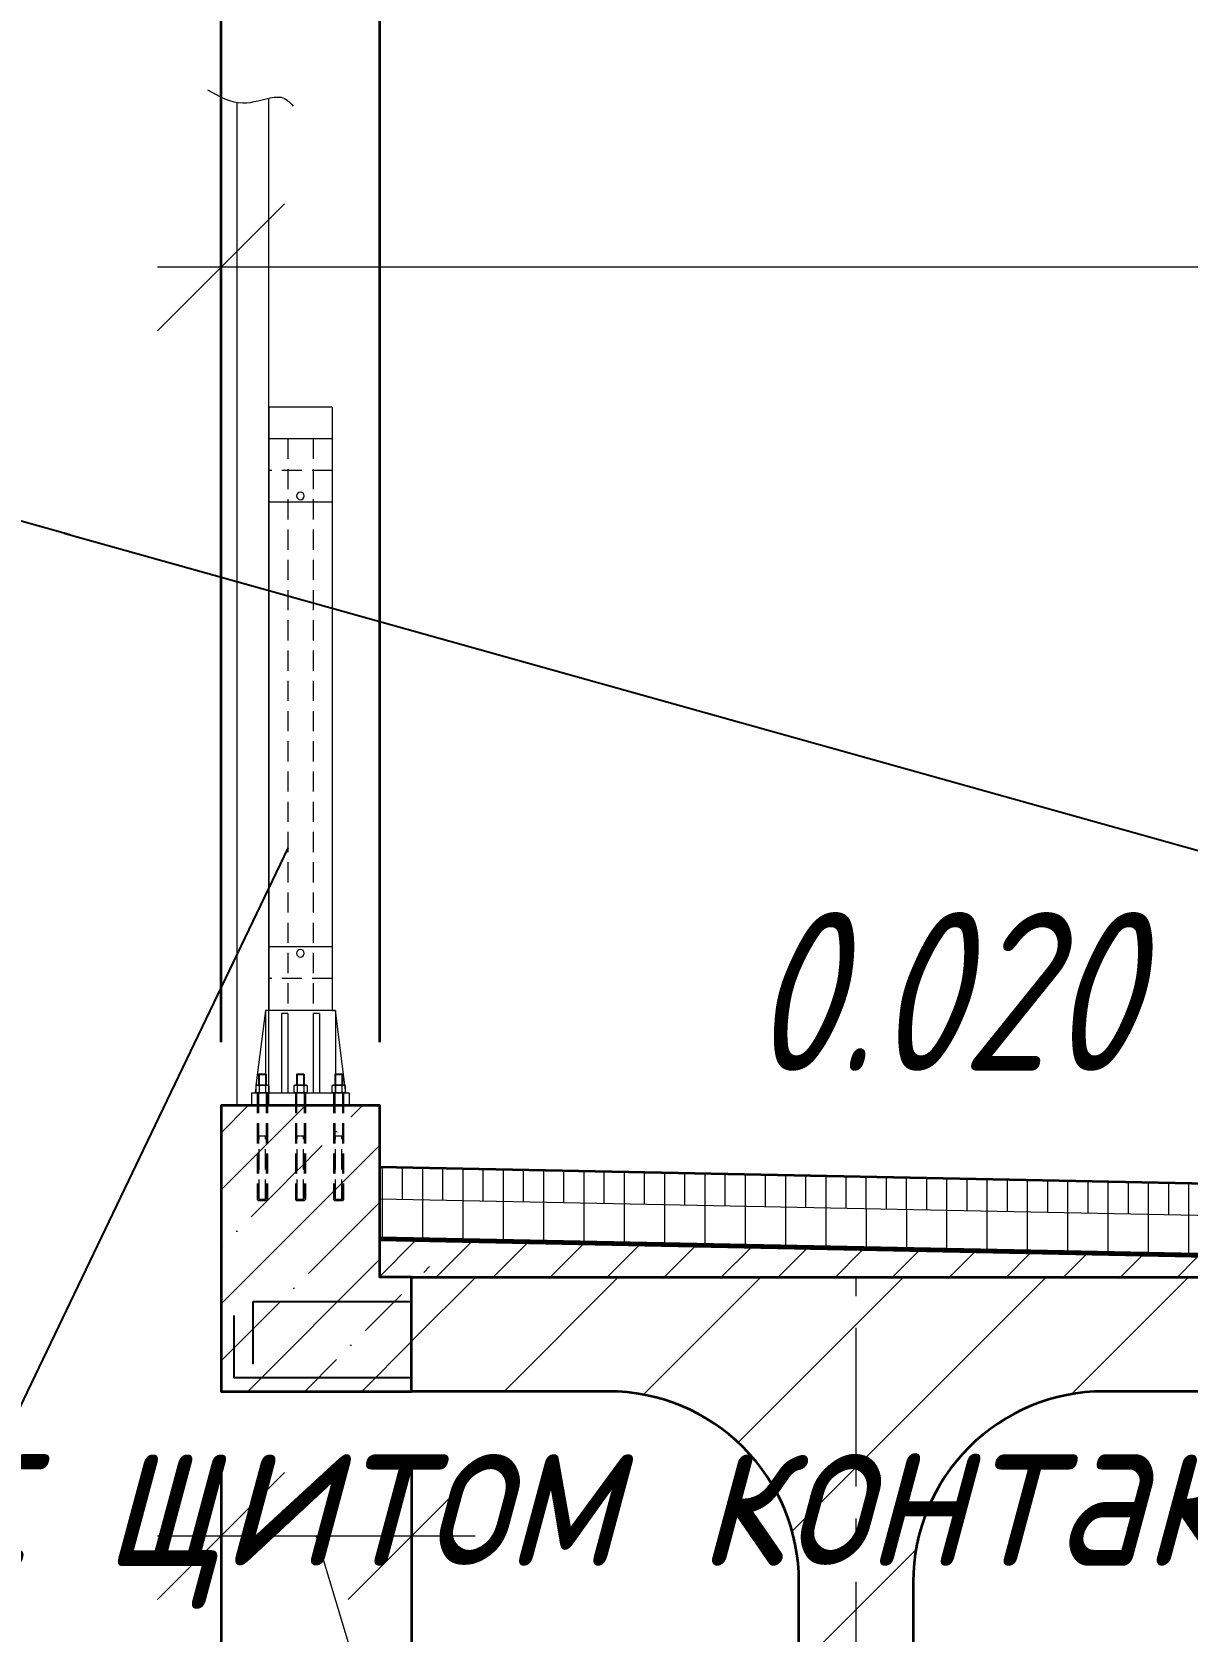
# Model space of a CAD drawing. Header units: millimetres. Extents: x 265754 to 14267433, y -6145605 to 2433772.
# Drawn here: x 8242035 to 8243854, y -572575 to -570056 of the extents above; entities that cross this region are included whole.
import ezdxf
from ezdxf import colors
from ezdxf.entities.mleader import LeaderData, LeaderLine
from ezdxf.enums import TextEntityAlignment as Align
from ezdxf.math import Vec2, Vec3

# ---------------------------------------------------------------- set-up
doc = ezdxf.new("R2010")
doc.units = ezdxf.units.MM
for name, pattern in [('HIDDEN', [9.525, 6.35, -3.175]), ('осевая', [2, 1.25, -0.25, 0.25, -0.25]), ('Штриховая', [3, 2, -1])]:
    doc.linetypes.add(name, pattern=pattern)
for name, color, linetype, lineweight in [('1-Бетон', 106, 'Continuous', 35), ('Выноски', 3, 'Continuous', 15), ('ИС_Med', 7, 'Continuous', 35), ('ИС_TXT', 4, 'Continuous', 18), ('ИС_Невид', 4, 'Штриховая', 18), ('ИС_Ось', 3, 'осевая', 18), ('ИС_Размер', 3, 'Continuous', 18), ('ИС_Тон', 3, 'Continuous', 18), ('ИС_Тонкая', 3, 'Continuous', 18), ('ИС_Штр', 3, 'Continuous', 9), ('ИС_Штриховка', 2, 'Continuous', 9)]:
    doc.layers.add(name, color=color, linetype=linetype, lineweight=lineweight)
doc.styles.add('0', font='isocpeur.ttf', dxfattribs={"width": 0.8, "oblique": 15})
doc.styles.add('ISOCPEUR', font='isocpeur.ttf', dxfattribs={"width": 0.8, "oblique": 15, "height": 2.5})
doc.dimstyles.new('М100', dxfattribs={"dimscale": 100, "dimtxt": 2.5, "dimasz": 2, "dimexe": 1, "dimexo": 1, "dimgap": 0.8, "dimtad": 1, "dimdec": 0, "dimzin": 0, "dimdsep": 46, "dimtxsty": '0', "dimblk": 'OBLIQUE', "dimcen": 0.09, "dimdle": 1, "dimclrd": 256, "dimclre": 256, "dimclrt": 256, "dimadec": 4, "dimazin": 0, "dimtfac": 1, "dimtdec": 0, "dimtmove": 1, "dimatfit": 2, "dimfxl": 1, "dimtolj": 1, "dimtzin": 0, "dimlwd": -1, "dimarcsym": 0})

# ---------------------------------------------------------------- blocks, each defined once
blk = doc.blocks.new('_None')
blk = doc.blocks.new('Перильное ограждение')
at = {"linetype": 'Continuous'}
for p, q in [((905.9, 16404.3), (1005.9, 16404.3)), ((905.9, 16404.3), (905.9, 15454.3)), ((1005.9, 16404.3), (1005.9, 15454.3)), ((905.9, 16354.3), (1005.9, 16354.3)), ((905.9, 16354.3), (935.9, 16354.3)), ((905.9, 16254.3), (1005.9, 16254.3)), ((905.9, 15554.3), (1005.9, 15554.3)), ((884.4, 15324.3), (900.9, 15454.3)), ((900.9, 15454.3), (1010.9, 15454.3)), ((905.9, 15454.3), (900.9, 15454.3)), ((900.9, 15454.3), (900.9, 15324.3)), ((900.9, 15454.3), (900.9, 15444.3)), ((905.9, 15454.3), (910.9, 15454.3)), ((905.9, 15454.3), (1005.9, 15454.3)), ((925.9, 15449.3), (935.9, 15449.3)), ((925.9, 15449.3), (925.9, 15324.3)), ((935.9, 15449.3), (935.9, 15324.3)), ((975.9, 15449.3), (975.9, 15324.3)), ((975.9, 15449.3), (985.9, 15449.3)), ((985.9, 15449.3), (985.9, 15324.3)), ((1010.9, 15454.3), (1025.9, 15335.9)), ((1010.9, 15454.3), (1010.9, 15354.3)), ((888.2, 15354.3), (887.9, 15354.3)), ((889.9, 15353.3), (890.9, 15354.3)), ((889.9, 15353.3), (889.9, 15336.7)), ((901.9, 15353.3), (889.9, 15353.3)), ((901.1, 15353.3), (890.7, 15353.3)), ((900.9, 15354.3), (890.9, 15354.3)), ((900.9, 15354.3), (890.9, 15354.3)), ((890.9, 15354.3), (890.9, 15336.7)), ((900.9, 15354.3), (900.9, 15336.7)), ((900.9, 15354.3), (901.9, 15353.3)), ((901.9, 15353.3), (901.9, 15336.7)), ((949.9, 15353.3), (950.9, 15354.3)), ((949.9, 15353.3), (949.9, 15336.7)), ((961.9, 15353.3), (949.9, 15353.3)), ((961.1, 15353.3), (950.7, 15353.3)), ((960.9, 15354.3), (950.9, 15354.3)), ((960.9, 15354.3), (950.9, 15354.3)), ((950.9, 15354.3), (950.9, 15336.7)), ((960.9, 15354.3), (960.9, 15336.7)), ((960.9, 15354.3), (961.9, 15353.3)), ((961.9, 15353.3), (961.9, 15336.7)), ((1009.9, 15353.3), (1010.9, 15354.3)), ((1009.9, 15353.3), (1009.9, 15336.7)), ((1021.9, 15353.3), (1009.9, 15353.3)), ((1021.1, 15353.3), (1010.7, 15353.3)), ((1020.9, 15354.3), (1010.9, 15354.3)), ((1020.9, 15354.3), (1010.9, 15354.3)), ((1010.9, 15354.3), (1010.9, 15336.7)), ((1020.9, 15354.3), (1020.9, 15336.7)), ((1020.9, 15354.3), (1021.9, 15353.3)), ((1021.9, 15353.3), (1021.9, 15336.7)), ((879.4, 15324.3), (879.4, 15304.3)), ((1032.4, 15324.3), (879.4, 15324.3)), ((885.5, 15335.6), (886.9, 15336.7)), ((885.5, 15335.6), (885.5, 15325.5)), ((885.5, 15325.5), (886.9, 15324.3)), ((886.9, 15336.7), (904.9, 15336.7)), ((886.9, 15324.3), (904.9, 15324.3)), ((890.7, 15335.6), (890.7, 15325.5)), ((901.1, 15335.6), (901.1, 15325.5)), ((906.3, 15335.6), (904.9, 15336.7)), ((906.3, 15325.5), (904.9, 15324.3)), ((906.3, 15335.6), (906.3, 15325.5)), ((945.5, 15335.6), (946.9, 15336.7)), ((945.5, 15335.6), (945.5, 15325.5)), ((945.5, 15325.5), (946.9, 15324.3)), ((946.9, 15336.7), (964.9, 15336.7)), ((946.9, 15324.3), (964.9, 15324.3)), ((950.7, 15335.6), (950.7, 15325.5)), ((961.1, 15335.6), (961.1, 15325.5)), ((966.3, 15335.6), (964.9, 15336.7)), ((966.3, 15325.5), (964.9, 15324.3)), ((966.3, 15335.6), (966.3, 15325.5)), ((1005.5, 15335.6), (1006.9, 15336.7)), ((1005.5, 15335.6), (1005.5, 15325.5)), ((1005.5, 15325.5), (1006.9, 15324.3)), ((1006.9, 15336.7), (1024.9, 15336.7)), ((1006.9, 15324.3), (1024.9, 15324.3)), ((1010.7, 15335.6), (1010.7, 15325.5)), ((1021.1, 15335.6), (1021.1, 15325.5)), ((1026.3, 15335.6), (1024.9, 15336.7)), ((1026.3, 15325.5), (1024.9, 15324.3)), ((1026.3, 15335.6), (1026.3, 15325.5)), ((1026.3, 15333.1), (1027.4, 15324.3)), ((1032.4, 15304.3), (1032.4, 15324.3)), ((879.4, 15304.3), (1032.4, 15304.3)), ((889.9, 15256.3), (901.9, 15256.3)), ((949.9, 15256.3), (961.9, 15256.3)), ((949.9, 15256.3), (961.9, 15256.3)), ((1009.9, 15256.3), (1021.9, 15256.3)), ((1009.9, 15256.3), (1021.9, 15256.3)), ((890.9, 15156.3), (889.9, 15157.3)), ((900.9, 15156.3), (901.9, 15157.3)), ((950.9, 15156.3), (949.9, 15157.3)), ((960.9, 15156.3), (961.9, 15157.3)), ((1010.9, 15156.3), (1009.9, 15157.3)), ((1020.9, 15156.3), (1021.9, 15157.3))]:
    blk.add_line(p, q, dxfattribs=at)
at = {"linetype": 'HIDDEN', "ltscale": 5}
for p, q in [((935.9, 16354.3), (935.9, 15454.3)), ((975.9, 16354.3), (975.9, 15454.3)), ((905.9, 16304.3), (1005.9, 16304.3)), ((905.9, 15504.3), (1005.9, 15504.3)), ((889.9, 15353.3), (889.9, 15336.7)), ((890.9, 15354.3), (890.9, 15336.7)), ((949.9, 15353.3), (949.9, 15336.7)), ((950.9, 15354.3), (950.9, 15336.7)), ((1009.9, 15353.3), (1009.9, 15336.7)), ((1010.9, 15354.3), (1010.9, 15336.7)), ((887.9, 15324.3), (887.9, 15156.3)), ((889.9, 15324.3), (889.9, 15157.3)), ((901.9, 15324.3), (901.9, 15157.3)), ((903.9, 15324.3), (903.9, 15156.3)), ((947.9, 15324.3), (947.9, 15156.3)), ((949.9, 15324.3), (949.9, 15157.3)), ((961.9, 15324.3), (961.9, 15157.3)), ((963.9, 15324.3), (963.9, 15156.3)), ((1007.9, 15324.3), (1007.9, 15156.3)), ((1009.9, 15324.3), (1009.9, 15157.3)), ((1021.9, 15324.3), (1021.9, 15157.3)), ((1023.9, 15324.3), (1023.9, 15156.3)), ((890.9, 15156.3), (890.9, 15256.3)), ((900.9, 15156.3), (900.9, 15256.3)), ((950.9, 15156.3), (950.9, 15256.3)), ((960.9, 15156.3), (960.9, 15256.3)), ((1010.9, 15156.3), (1010.9, 15256.3)), ((1020.9, 15156.3), (1020.9, 15256.3)), ((887.9, 15156.3), (889.9, 15154.3)), ((889.9, 15154.3), (901.9, 15154.3)), ((890.9, 15156.3), (900.9, 15156.3)), ((901.9, 15154.3), (903.9, 15156.3)), ((949.9, 15154.3), (947.9, 15156.3)), ((949.9, 15154.3), (961.9, 15154.3)), ((950.9, 15156.3), (960.9, 15156.3)), ((963.9, 15156.3), (961.9, 15154.3)), ((1009.9, 15154.3), (1007.9, 15156.3)), ((1009.9, 15154.3), (1021.9, 15154.3)), ((1010.9, 15156.3), (1020.9, 15156.3)), ((1023.9, 15156.3), (1021.9, 15154.3))]:
    blk.add_line(p, q, dxfattribs=at)
at = {"linetype": 'Continuous'}
for centre in [(955.9, 16264.3), (955.9, 15544.3)]:
    blk.add_circle(centre, 6, dxfattribs=at)
for centre, radius, start, end in [((888.1, 15333.2), 3.51, 42.2886, 137.7114), ((888.1, 15327.8), 3.51, 222.2886, 317.7114), ((895.9, 15324.3), 12.4, 65.2298, 114.7702), ((895.9, 15336.7), 12.4, 245.2298, 294.7702), ((903.7, 15333.2), 3.51, 42.2886, 137.7114), ((903.7, 15327.8), 3.51, 222.2886, 317.7114), ((948.1, 15333.2), 3.51, 42.2886, 137.7114), ((948.1, 15327.8), 3.51, 222.2886, 317.7114), ((955.9, 15324.3), 12.4, 65.2298, 114.7702), ((955.9, 15336.7), 12.4, 245.2298, 294.7702), ((963.7, 15333.2), 3.51, 42.2886, 137.7114), ((963.7, 15327.8), 3.51, 222.2886, 317.7114), ((1008.1, 15333.2), 3.51, 42.2886, 137.7114), ((1008.1, 15327.8), 3.51, 222.2886, 317.7114), ((1015.9, 15324.3), 12.4, 65.2298, 114.7702), ((1015.9, 15336.7), 12.4, 245.2298, 294.7702), ((1023.7, 15333.2), 3.51, 42.2886, 137.7114), ((1023.7, 15327.8), 3.51, 222.2886, 317.7114)]:
    blk.add_arc(centre, radius, start, end, dxfattribs=at)
blk = doc.blocks.new('Б1530')
at = {"layer": 'ИС_Штриховка', "ltscale": 15}
h = blk.add_hatch(dxfattribs=at)
h.set_pattern_fill('ANSI31', color=256, scale=50, style=0)
h.set_pattern_definition([(45, (-959244.34, -236738.2), (-112.253202, 112.253202), [])])
edge = h.paths.add_edge_path()
edge.add_line((-700, -180), (-700, 0))
edge.add_line((-700, 0), (700, 0))
edge.add_line((700, 0), (700, -180))
edge.add_line((700, -180), (390, -180))
edge.add_arc((390, -480), 300, 90, 180)
edge.add_line((90, -480), (90, -1077.2))
edge.add_arc((290, -1077.2), 200, 180, 225)
edge.add_line((148.6, -1218.6), (310, -1380))
edge.add_line((310, -1380), (295, -1530))
edge.add_line((295, -1530), (-295, -1530))
edge.add_line((-295, -1530), (-310, -1380))
edge.add_line((-310, -1380), (-148.6, -1218.6))
edge.add_arc((-290, -1077.2), 200, 315, 360)
edge.add_line((-90, -1077.2), (-90, -480))
edge.add_arc((-390, -480), 300, 360, 450)
edge.add_line((-390, -180), (-700, -180))
blk.add_lwpolyline([(-700, -180), (-700, 0), (700, 0), (700, -180), (390, -180, 0.414214), (90, -480), (90, -1077.2, 0.198912), (148.6, -1218.6), (310, -1380), (295, -1530), (-295, -1530), (-310, -1380), (-148.6, -1218.6, 0.198912), (-90, -1077.2), (-90, -480, 0.414214), (-390, -180)], format="xyb", close=True)
at = {"layer": 'Defpoints'}
for p, q in [((-700, -39.1), (-950, -39.1)), ((-950, -39.1), (-950, -137.1)), ((700, -39.1), (950, -39.1)), ((950, -39.1), (950, -137.1)), ((-980, -60.6), (-980, -158.6)), ((980, -60.6), (980, -158.6)), ((-700, -158.6), (-980, -158.6)), ((700, -158.6), (980, -158.6))]:
    blk.add_line(p, q, dxfattribs=at)
at = {"layer": 'ИС_Ось', "ltscale": 200}
blk.add_line((0, -1530), (0, 0), dxfattribs=at)
blk = doc.blocks.new('_OBLIQUE')
at = {"color": 0, "linetype": 'ByBlock', "lineweight": -2}
blk.add_line((0.5, 0.5), (-0.5, -0.5), dxfattribs=at)
blk = doc.blocks.new('*D1820')
at = {"layer": 'Defpoints', "color": 0, "transparency": 16777216}
for p in [(-5150, 2422), (-5150, 1626), (-7400, 566.8)]:
    blk.add_point(p, dxfattribs=at)
at = {"layer": 'ИС_Размер', "lineweight": -2, "transparency": 16777216}
for p, q in [((-7400, 666.8), (-7400, 2522)), ((-5150, 1726), (-5150, 2522))]:
    blk.add_line(p, q, dxfattribs=at)
at = {"layer": 'ИС_Размер', "transparency": 16777216}
blk.add_line((-7500, 2422), (-5050, 2422), dxfattribs=at)
at = {"layer": 'ИС_Размер', "transparency": 16777216, "xscale": 200, "yscale": 200, "zscale": 200}
for p, rotation in [((-7400, 2422), 180.0000001900189), ((-5150, 2422), 1.900189062227316e-07)]:
    blk.add_blockref('_OBLIQUE', p, dxfattribs=dict(at, rotation=rotation))
at = {"layer": 'ИС_Размер', "transparency": 16777216, "insert": (-6509.2, 2627), "char_height": 250, "attachment_point": 5, "rotation": 0, "style": '0'}
blk.add_mtext('\\A1;2250', dxfattribs=at)
blk = doc.blocks.new('*D1821')
at = {"layer": 'Defpoints', "color": 0, "transparency": 16777216}
for p in [(-7650, 2422), (-7650, 566.8), (-7400, 566.8)]:
    blk.add_point(p, dxfattribs=at)
at = {"layer": 'ИС_Размер', "lineweight": -2, "transparency": 16777216}
for p, q in [((-7650, 666.8), (-7650, 2522)), ((-7400, 666.8), (-7400, 2522))]:
    blk.add_line(p, q, dxfattribs=at)
at = {"layer": 'ИС_Размер', "transparency": 16777216}
for p, q in [((-8556.5, 2422), (-7650, 2422)), ((-7300, 2422), (-7750, 2422))]:
    blk.add_line(p, q, dxfattribs=at)
at = {"layer": 'ИС_Размер', "transparency": 16777216, "xscale": 200, "yscale": 200, "zscale": 200}
for p, rotation in [((-7650, 2422), 180.0000001900189), ((-7400, 2422), 1.900189062227316e-07)]:
    blk.add_blockref('_OBLIQUE', p, dxfattribs=dict(at, rotation=rotation))
at = {"layer": 'ИС_Размер', "transparency": 16777216, "insert": (-8253, 2627), "char_height": 250, "attachment_point": 5, "rotation": 0, "style": '0'}
blk.add_mtext('\\A1;250', dxfattribs=at)
blk = doc.blocks.new('*D1797')
at = {"layer": 'Defpoints', "color": 0, "transparency": 16777216}
for p in [(6150, 3087.3), (-7650, 1876.9), (6150, 409.6)]:
    blk.add_point(p, dxfattribs=at)
at = {"layer": 'ИС_Размер', "lineweight": -2, "transparency": 16777216}
for p, q in [((-7650, 1976.9), (-7650, 3187.3)), ((6150, 509.6), (6150, 3187.3))]:
    blk.add_line(p, q, dxfattribs=at)
at = {"layer": 'ИС_Размер', "transparency": 16777216}
blk.add_line((-7750, 3087.3), (6250, 3087.3), dxfattribs=at)
at = {"layer": 'ИС_Размер', "transparency": 16777216, "xscale": 200, "yscale": 200, "zscale": 200, "rotation": 180}
blk.add_blockref('_OBLIQUE', (-7650, 3087.3), dxfattribs=at)
at = {"layer": 'ИС_Размер', "transparency": 16777216, "xscale": 200, "yscale": 200, "zscale": 200}
blk.add_blockref('_OBLIQUE', (6150, 3087.3), dxfattribs=at)
at = {"layer": 'ИС_Размер', "transparency": 16777216, "insert": (-750, 3292.3), "char_height": 250, "attachment_point": 5, "style": '0'}
blk.add_mtext('\\A1;13800', dxfattribs=at)
blk = doc.blocks.new('*D1800')
at = {"layer": 'Defpoints', "color": 0, "transparency": 16777216}
for p in [(-7650, 1886.9), (-7650, 1876.9), (-3799.5, 646.4)]:
    blk.add_point(p, dxfattribs=at)
at = {"layer": 'ИС_Размер', "lineweight": -2, "transparency": 16777216}
for p, q in [((-7650, 1976.9), (-7650, 1986.9)), ((-3799.5, 746.4), (-3799.5, 1986.9))]:
    blk.add_line(p, q, dxfattribs=at)
at = {"layer": 'ИС_Размер', "transparency": 16777216}
blk.add_line((-3699.5, 1886.9), (-7750, 1886.9), dxfattribs=at)
at = {"layer": 'ИС_Размер', "transparency": 16777216, "xscale": 200, "yscale": 200, "zscale": 200, "rotation": 180}
blk.add_blockref('_OBLIQUE', (-7650, 1886.9), dxfattribs=at)
at = {"layer": 'ИС_Размер', "transparency": 16777216, "xscale": 200, "yscale": 200, "zscale": 200}
blk.add_blockref('_OBLIQUE', (-3799.5, 1886.9), dxfattribs=at)
at = {"layer": 'ИС_Размер', "transparency": 16777216, "insert": (-5724.8, 2091.9), "char_height": 250, "attachment_point": 5, "style": '0'}
blk.add_mtext('\\A1;3850', dxfattribs=at)
blk = doc.blocks.new('*D1801')
at = {"layer": 'Defpoints', "color": 0, "transparency": 16777216}
for p in [(-7350, 116.8), (-6650, -1233.2), (-7350, -2082.6)]:
    blk.add_point(p, dxfattribs=at)
at = {"layer": 'ИС_Размер', "lineweight": -2, "transparency": 16777216}
for p, q in [((-7350, 16.8), (-7350, -2182.6)), ((-6650, -1333.2), (-6650, -2182.6))]:
    blk.add_line(p, q, dxfattribs=at)
at = {"layer": 'ИС_Размер', "transparency": 16777216}
blk.add_line((-6550, -2082.6), (-7450, -2082.6), dxfattribs=at)
at = {"layer": 'ИС_Размер', "transparency": 16777216, "xscale": 200, "yscale": 200, "zscale": 200, "rotation": 180}
blk.add_blockref('_OBLIQUE', (-7350, -2082.6), dxfattribs=at)
at = {"layer": 'ИС_Размер', "transparency": 16777216, "xscale": 200, "yscale": 200, "zscale": 200}
blk.add_blockref('_OBLIQUE', (-6650, -2082.6), dxfattribs=at)
at = {"layer": 'ИС_Размер', "transparency": 16777216, "insert": (-7000, -1877.6), "char_height": 250, "attachment_point": 5, "style": '0', "bg_fill": 3, "box_fill_scale": 1.1, "bg_fill_color": 256, "bg_fill_true_color": 13158600, "bg_fill_transparency": 0}
blk.add_mtext('\\A1;700', dxfattribs=at)
blk = doc.blocks.new('*D1802')
at = {"layer": 'Defpoints', "color": 0, "transparency": 16777216}
for p in [(-7650, 116.8), (-7350, 116.8), (-7650, -2082.4)]:
    blk.add_point(p, dxfattribs=at)
at = {"layer": 'ИС_Размер', "lineweight": -2, "transparency": 16777216}
for p, q in [((-7650, 16.8), (-7650, -2182.4)), ((-7350, 16.8), (-7350, -2182.4))]:
    blk.add_line(p, q, dxfattribs=at)
at = {"layer": 'ИС_Размер', "transparency": 16777216}
for p, q in [((-7250, -2082.4), (-7750, -2082.4)), ((-7500, -2082.4), (-7321.5, -2677.4)), ((-7321.5, -2677.4), (-6714.5, -2677.4))]:
    blk.add_line(p, q, dxfattribs=at)
at = {"layer": 'ИС_Размер', "transparency": 16777216, "xscale": 200, "yscale": 200, "zscale": 200, "rotation": 180}
blk.add_blockref('_OBLIQUE', (-7650, -2082.4), dxfattribs=at)
at = {"layer": 'ИС_Размер', "transparency": 16777216, "xscale": 200, "yscale": 200, "zscale": 200}
blk.add_blockref('_OBLIQUE', (-7350, -2082.4), dxfattribs=at)
at = {"layer": 'ИС_Размер', "transparency": 16777216, "insert": (-7018, -2472.4), "char_height": 250, "attachment_point": 5, "style": '0', "bg_fill": 3, "box_fill_scale": 1.1, "bg_fill_color": 256, "bg_fill_true_color": 13158600, "bg_fill_transparency": 0}
blk.add_mtext('\\A1;300', dxfattribs=at)
blk = doc.blocks.new('*D1807')
at = {"layer": 'Defpoints', "color": 0, "transparency": 16777216}
for p in [(-7650, 116.8), (-7350, 116.8), (-7650, -111.1)]:
    blk.add_point(p, dxfattribs=at)
at = {"layer": 'ИС_Размер', "lineweight": -2, "transparency": 16777216}
for p, q in [((-7650, 16.8), (-7650, -211.1)), ((-7350, 16.8), (-7350, -211.1))]:
    blk.add_line(p, q, dxfattribs=at)
at = {"layer": 'ИС_Размер', "transparency": 16777216}
for p, q in [((-7250, -111.1), (-7750, -111.1)), ((-7500, -111.1), (-7321.5, -706.1)), ((-7321.5, -706.1), (-6714.5, -706.1))]:
    blk.add_line(p, q, dxfattribs=at)
at = {"layer": 'ИС_Размер', "transparency": 16777216, "xscale": 200, "yscale": 200, "zscale": 200, "rotation": 180}
blk.add_blockref('_OBLIQUE', (-7650, -111.1), dxfattribs=at)
at = {"layer": 'ИС_Размер', "transparency": 16777216, "xscale": 200, "yscale": 200, "zscale": 200}
blk.add_blockref('_OBLIQUE', (-7350, -111.1), dxfattribs=at)
at = {"layer": 'ИС_Размер', "transparency": 16777216, "insert": (-7018, -501.1), "char_height": 250, "attachment_point": 5, "style": '0'}
blk.add_mtext('\\A1;300', dxfattribs=at)
blk = doc.blocks.new('План Узловая')
at = {"layer": 'Выноски'}
ml = blk.add_multileader_mtext('Standard', dxfattribs=at)
ml.set_content('Свая буронабивная L=18,0 м', color=256, style='ISOCPEUR')
ml.set_leader_properties(color=256)
ml.set_arrow_properties(name='NONE')
ml.build(insert=Vec2(0, 0))
ml.multileader.update_dxf_attribs({"text_left_attachment_type": 6, "text_right_attachment_type": 6, "dogleg_length": 2, "arrow_head_size": 300, "scale": 200})
ctx = ml.context
ctx.base_point, ctx.scale, ctx.char_height, ctx.arrow_head_size, ctx.landing_gap_size, ctx.plane_origin = Vec3(121972.6755, 10227.9635), 200, 500, 300, 125, Vec3(119363.2685, 15269.3792)
ctx.left_attachment, ctx.right_attachment = 6, 6
notes = []
notes.append((ctx, [(1, (1, 1, 0), (127216.6501, 10227.9635), (-1, 0), 100, [(0, [(128494.5124, 11136.6499)], 0, [])])]))
ctx.mtext.insert, ctx.mtext.width, ctx.mtext.flow_direction = Vec3(122097.6755, 10827.9635), 5234.506096, 5
ctx.mtext.has_bg_fill, ctx.mtext.bg_color, ctx.mtext.bg_scale_factor, ctx.mtext.bg_transparency, ctx.mtext.use_window_bg_color = 1, -1023410167, 1.5, 0, 1
for ctx, leaders in notes:
    for number, flags, end, landing, length, lines in leaders:
        leader = LeaderData()
        leader.index, (leader.has_last_leader_line, leader.has_dogleg_vector, leader.attachment_direction) = number, flags
        leader.last_leader_point, leader.dogleg_vector, leader.dogleg_length = Vec3(end), Vec3(landing), length
        for number, points, colour, breaks in lines:
            line = LeaderLine()
            line.index, line.vertices, line.color, line.breaks = number, Vec3.list(points), colors.encode_raw_color(colour), breaks
            leader.lines.append(line)
        ctx.leaders.append(leader)
blk = doc.blocks.new('е344н')
at = {"layer": 'ИС_Штр'}
h = blk.add_hatch(dxfattribs=at)
h.set_pattern_fill('ANSI35', color=256, scale=20, style=0)
h.set_pattern_definition([(45, (33393.33, 2410.39), (-89.80256, 89.80256), []), (45, (33483.13, 2410.39), (-89.80256, 89.80256), [158.75, -31.75, 0, -31.75])])
h.paths.add_polyline_path([(-7350, 296.8), (-7300, 315.9), (-7321.5, 313.5), (-7378.5, 280), (-7350, 255.4), (-7350, 116.8), (-7650, 116.8), (-7650, 566.8), (-7400, 566.8), (-7400, 296.8)])
h = blk.add_hatch(dxfattribs=at)
h.set_pattern_fill('ANSI31', color=256, scale=10, angle=45, style=0)
h.set_pattern_definition([(90, (11399.528, 2301.37), (-31.75, 1e-12), [])])
h.paths.add_polyline_path([(-7400, 469.6), (-7400, 419.6), (-3799.5, 347.6), (-3799.5, 397.6)])
h = blk.add_hatch(dxfattribs=at)
h.set_pattern_fill('ANSI31', color=256, scale=20, angle=45, style=0)
h.set_pattern_definition([(90, (11399.53, 2301.37), (-63.5, 3e-12), [])])
h.paths.add_polyline_path([(-7400, 419.6), (-7400, 359.6), (-3799.5, 287.6), (-3799.5, 347.6)])
h = blk.add_hatch(dxfattribs=at)
h.set_pattern_fill('ANSI31', color=256, scale=20, style=0)
h.set_pattern_definition([(45, (11399.53, 2301.37), (-44.90128, 44.90128), [])])
h.paths.add_polyline_path([(-7400, 353.6), (-7400, 294.6), (-5949.1, 294.6), (-5449, 251.6), (-3799.5, 251.6), (-3798.6, 281.6)])
at = {"layer": 'ИС_Med', "ltscale": 15, "flags": 128}
blk.add_lwpolyline([(-7350, 296.8), (-7400, 296.8), (-7400, 566.8), (-7650, 566.8), (-7650, 116.8), (-7350, 116.8)], close=True, dxfattribs=at)
blk.add_lwpolyline([(-3799.5, 397.6), (-7400, 469.6)], dxfattribs=at)
at = {"layer": 'ИС_Невид', "ltscale": 25, "const_width": 6, "flags": 128}
blk.add_lwpolyline([(-3799.5, 284.6), (-7400, 356.6)], dxfattribs=at)
at = {"layer": 'ИС_Тон', "ltscale": 15, "flags": 128}
for points in [[(-3799.5, 347.6), (-7400, 419.6)], [(-3799.5, 287.6), (-7400, 359.6)], [(-3799.5, 281.6), (-7400, 353.6)]]:
    blk.add_lwpolyline(points, dxfattribs=at)
at = {"layer": 'ИС_Тон', "color": 6}
blk.add_spline([(-7671.3, 2166.4), (-7615.9, 2145.5), (-7566.1, 2154.4), (-7555.4, 2154.4), (-7536.2, 2140.6)], degree=3, dxfattribs=at)
at = {"layer": 'ИС_Тонкая', "color": 6}
blk.add_lwpolyline([(-7625, 2146.4), (-7625, 566.8), (-7575, 566.8), (-7575, 2152.9)], dxfattribs=at)
at = {"layer": 'ИС_Med'}
blk.add_blockref('Б1530', (-6650, 296.8), dxfattribs=at)
at = {"layer": 'ИС_Тон', "xscale": -1, "rotation": 359.9999998099804}
blk.add_blockref('Перильное ограждение', (-6569.1, -14737.6), dxfattribs=at)
at = {"layer": 'ИС_TXT', "extrusion": (0, 0.017452, 0.999848), "style": 'ISOCPEUR', "oblique": 15, "width": 0.8}
blk.add_text('0.020', height=250, rotation=180, dxfattribs=at).set_placement((6818.7, -746.5, 10.8), align=Align.MIDDLE_LEFT)
at = {"layer": 'ИС_Размер'}
dim = blk.add_linear_dim(base=(6150, 3087.3), p1=(-7650, 1876.9), p2=(6150, 409.6), angle=360, dimstyle='М100', dxfattribs=at)
dim.commit()
dim.dimension.update_dxf_attribs({"geometry": '*D1797', "text_midpoint": (-750, 3292.3)})
for base, p2, picture, middle in [((-7650, 2422), (-7650, 566.8), '*D1821', (-8253, 2422)), ((-5150, 2422), (-5150, 1626), '*D1820', (-6509.2, 2422))]:
    dim = blk.add_linear_dim(base=base, p1=(-7400, 566.8), p2=p2, dimstyle='М100', dxfattribs=at)
    dim.commit()
    dim.dimension.update_dxf_attribs({"geometry": picture, "text_midpoint": middle, "dimtype": 128})
dim = blk.add_linear_dim(base=(-7649.9971, 1886.9093), p1=(-3799.5079, 646.4017), p2=(-7649.9971, 1876.8537), dimstyle='М100', dxfattribs=at)
dim.commit()
dim.dimension.update_dxf_attribs({"geometry": '*D1800', "text_midpoint": (-5724.7525, 2091.9093)})
dim = blk.add_linear_dim(base=(-7350, -2082.6), p1=(-6650, -1233.2), p2=(-7350, 116.8), dimstyle='М100', override={"dimtfill": 1}, dxfattribs=at)
dim.commit()
dim.dimension.update_dxf_attribs({"geometry": '*D1801', "text_midpoint": (-7000, -1877.6)})
dim = blk.add_linear_dim(base=(-7650, -2082.4), p1=(-7350, 116.8), p2=(-7650, 116.8), dimstyle='М100', override={"dimtfill": 1}, dxfattribs=at)
dim.commit()
dim.dimension.update_dxf_attribs({"geometry": '*D1802', "text_midpoint": (-7241.5, -2472.4)})
dim = blk.add_linear_dim(base=(-7650, -111.1), p1=(-7350, 116.8), p2=(-7650, 116.8), dimstyle='М100', dxfattribs=at)
dim.commit()
dim.dimension.update_dxf_attribs({"geometry": '*D1807', "text_midpoint": (-7241.5, -501.1)})

msp = doc.modelspace()

# ---------------------------------------------------------------- block references
at = {"layer": 'ИС_Ось', "color": 4, "ltscale": 0.05}
msp.add_blockref('План Узловая', (7874968.7881, -581924.4701), dxfattribs=at)

# ---------------------------------------------------------------- next in the draw order: block references
at = {"layer": '1-Бетон'}
msp.add_blockref('е344н', (8249982.9254, -572313.2156), dxfattribs=at)

# ---------------------------------------------------------------- next in the draw order: leaders
at = {"layer": 'Выноски'}
ml = msp.add_multileader_mtext('Standard', dxfattribs=at)
ml.set_content('Металлическое\\Pбарьерное ограждение\\Pс грязезащитным\\Pэкраном', color=256, style='ISOCPEUR')
ml.set_leader_properties(color=256)
ml.set_arrow_properties(name='NONE')
ml.build(insert=Vec2(0, 0))
ml.multileader.update_dxf_attribs({"text_left_attachment_type": 6, "text_right_attachment_type": 6, "dogleg_length": 2, "arrow_head_size": 250, "scale": 100})
ctx = ml.context
ctx.base_point, ctx.scale, ctx.char_height, ctx.arrow_head_size, ctx.landing_gap_size, ctx.plane_origin = Vec3(8238834.1864, -570792.4162), 100, 250, 250, 62.5, Vec3(8243624.0887, -570531.0779)
ctx.left_attachment, ctx.right_attachment = 6, 6
notes = []
notes.append((ctx, [(1, (1, 1, 0), (8241896.6834, -570792.4162), (-1, 0), 50.5097, [(0, [(8244957.9265, -571649.7685)], 0, [])])]))
ctx.mtext.insert, ctx.mtext.width, ctx.mtext.flow_direction = Vec3(8238896.6864, -570467.4162), 3777.811132, 5
ml = msp.add_multileader_mtext('Standard', dxfattribs=at)
ml.set_content('Ось водоотводных и дренажных устройств', color=256, style='ISOCPEUR')
ml.set_leader_properties(color=256)
ml.set_arrow_properties(name='NONE')
ml.build(insert=Vec2(0, 0))
ml.multileader.update_dxf_attribs({"text_left_attachment_type": 6, "text_right_attachment_type": 6, "dogleg_length": 2, "arrow_head_size": 250, "scale": 100})
ctx = ml.context
ctx.base_point, ctx.scale, ctx.char_height, ctx.arrow_head_size, ctx.landing_gap_size, ctx.plane_origin = Vec3(8256536.2527, -570947.6594), 100, 250, 250, 62.5, Vec3(8253915.4631, -571173.0906)
ctx.left_attachment, ctx.right_attachment, ctx.text_align_type = 6, 6, 2
notes.append((ctx, [(1, (1, 1, 0), (8256485.743, -570947.6594), (1, 0), 50.5097, [(0, [(8255682.9254, -571241.1825)], 0, [])])]))
ctx.mtext.insert, ctx.mtext.width, ctx.mtext.alignment, ctx.mtext.flow_direction = Vec3(8259385.74, -570622.6594), 2879.734461, 3, 5
ml = msp.add_multileader_mtext('Standard', dxfattribs=at)
ml.set_content('Перильное ограждение с щитом контактной сети', color=256, style='ISOCPEUR')
ml.set_leader_properties(color=256)
ml.set_arrow_properties(name='NONE')
ml.build(insert=Vec2(0, 0))
ml.multileader.update_dxf_attribs({"text_left_attachment_type": 6, "text_right_attachment_type": 6, "dogleg_length": 2, "arrow_head_size": 250, "scale": 100})
ctx = ml.context
ctx.base_point, ctx.scale, ctx.char_height, ctx.arrow_head_size, ctx.landing_gap_size, ctx.plane_origin = Vec3(8238809.6538, -572521.014), 100, 250, 250, 62.5, Vec3(8236964.5752, -570975.611)
ctx.left_attachment, ctx.right_attachment = 6, 6
notes.append((ctx, [(0, (1, 1, 0), (8241872.1508, -572521.014), (-1, 0), 50.5097, [(0, [(8242437.9273, -571341.2119)], 0, [])])]))
ctx.mtext.insert, ctx.mtext.width, ctx.mtext.defined_height, ctx.mtext.flow_direction = Vec3(8238872.1538, -572221.014), 3227.593131, 947.5535, 5
for ctx, leaders in notes:
    for number, flags, end, landing, length, lines in leaders:
        leader = LeaderData()
        leader.index, (leader.has_last_leader_line, leader.has_dogleg_vector, leader.attachment_direction) = number, flags
        leader.last_leader_point, leader.dogleg_vector, leader.dogleg_length = Vec3(end), Vec3(landing), length
        for number, points, colour, breaks in lines:
            line = LeaderLine()
            line.index, line.vertices, line.color, line.breaks = number, Vec3.list(points), colors.encode_raw_color(colour), breaks
            leader.lines.append(line)
        ctx.leaders.append(leader)

doc.saveas('drawing.dxf')
